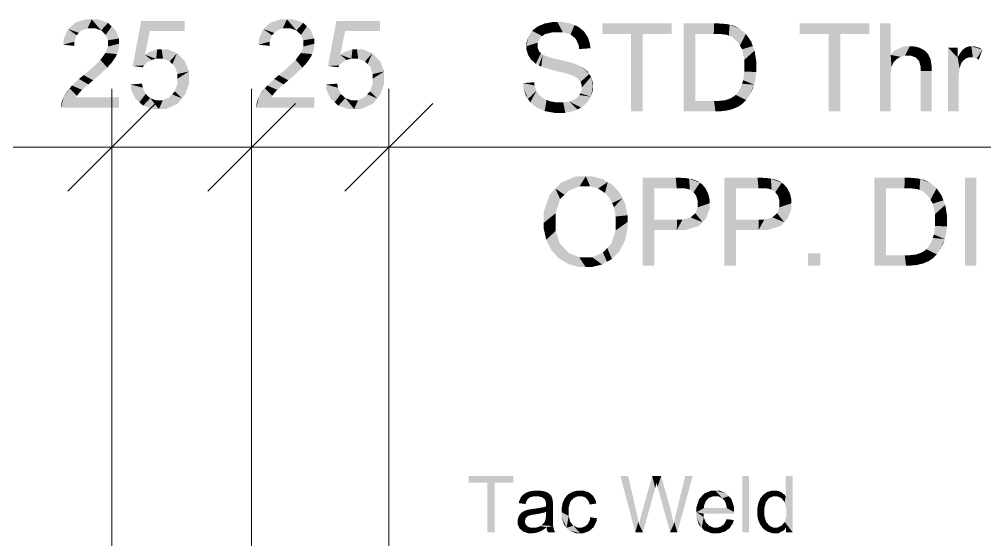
# Model space of a CAD drawing. Header units: millimetres. Extents: x 2 to 579, y 1 to 405.
# Drawn here: x 252.52 to 267.36, y 94.64 to 102.64 of the extents above; entities that cross this region are included whole.
import ezdxf

# ---------------------------------------------------------------- set-up
doc = ezdxf.new("R2010")
doc.units = ezdxf.units.MM
doc.linetypes.add('XKITLINE00', pattern=[0])
doc.layers.add('LinkedObject', color=7, linetype='Continuous', lineweight=0)

# ---------------------------------------------------------------- blocks, each defined once
blk = doc.blocks.new('*A4')
at = {"layer": 'LinkedObject'}
for points in [[(253.325, 102.537), (253.472, 102.463), (253.268, 102.487)], [(253.535, 102.637), (253.325, 102.537), (253.382, 102.587)], [(253.631, 102.637), (253.325, 102.537), (253.535, 102.637)], [(253.568, 102.499), (253.325, 102.537), (253.631, 102.637)], [(253.472, 102.463), (253.325, 102.537), (253.568, 102.499)], [(253.568, 102.499), (253.631, 102.637), (253.627, 102.499)], [(253.627, 102.499), (253.631, 102.637), (253.684, 102.499)], [(253.882, 102.583), (253.631, 102.637), (253.728, 102.637)], [(253.776, 102.466), (253.631, 102.637), (253.882, 102.583)], [(253.684, 102.499), (253.631, 102.637), (253.776, 102.466)], [(253.776, 102.466), (253.882, 102.583), (253.811, 102.432)], [(253.811, 102.432), (253.882, 102.583), (253.846, 102.398)], [(253.938, 102.529), (253.846, 102.398), (253.882, 102.583)], [(254.524, 102.455), (254.261, 101.92), (254.392, 102.613)], [(255.061, 102.455), (254.392, 102.613), (255.061, 102.613)], [(254.524, 102.455), (254.392, 102.613), (255.061, 102.455)], [(256.325, 102.537), (256.473, 102.463), (256.268, 102.487)], [(256.536, 102.637), (256.325, 102.537), (256.383, 102.587)], [(256.632, 102.637), (256.325, 102.537), (256.536, 102.637)], [(256.568, 102.499), (256.325, 102.537), (256.632, 102.637)], [(256.473, 102.463), (256.325, 102.537), (256.568, 102.499)], [(256.568, 102.499), (256.632, 102.637), (256.628, 102.499)], [(256.628, 102.499), (256.632, 102.637), (256.685, 102.499)], [(256.883, 102.583), (256.632, 102.637), (256.729, 102.637)], [(256.777, 102.466), (256.632, 102.637), (256.883, 102.583)], [(256.685, 102.499), (256.632, 102.637), (256.777, 102.466)], [(256.777, 102.466), (256.883, 102.583), (256.812, 102.432)], [(256.812, 102.432), (256.883, 102.583), (256.847, 102.398)], [(256.939, 102.529), (256.847, 102.398), (256.883, 102.583)], [(257.525, 102.455), (257.262, 101.92), (257.393, 102.613)], [(258.062, 102.455), (257.393, 102.613), (258.062, 102.613)], [(257.525, 102.455), (257.393, 102.613), (258.062, 102.455)], [(260.596, 102.409), (260.485, 102.527), (260.54, 102.55)], [(260.596, 102.573), (260.714, 102.438), (260.54, 102.55)], [(260.54, 102.55), (260.714, 102.438), (260.596, 102.409)], [(260.72, 102.596), (260.714, 102.438), (260.596, 102.573)], [(260.788, 102.596), (260.714, 102.438), (260.72, 102.596)], [(260.714, 102.438), (260.788, 102.596), (260.794, 102.438)], [(260.788, 102.596), (260.872, 102.438), (260.794, 102.438)], [(260.995, 102.572), (260.788, 102.596), (260.863, 102.596)], [(261.052, 102.548), (260.788, 102.596), (260.995, 102.572)], [(260.99, 102.405), (260.788, 102.596), (261.052, 102.548)], [(260.872, 102.438), (260.788, 102.596), (260.99, 102.405)], [(261.052, 102.548), (261.03, 102.373), (260.99, 102.405)], [(261.109, 102.524), (261.03, 102.373), (261.052, 102.548)], [(261.478, 102.573), (261.922, 102.414), (261.478, 102.414)], [(262.1, 102.414), (261.922, 102.414), (261.478, 102.573)], [(262.1, 102.414), (261.478, 102.573), (262.547, 102.573)], [(262.1, 102.414), (262.547, 102.573), (262.547, 102.414)], [(262.731, 102.573), (262.909, 102.414), (262.731, 101.223)], [(263.193, 102.414), (262.731, 102.573), (263.195, 102.573)], [(262.909, 102.414), (262.731, 102.573), (263.193, 102.414)], [(263.195, 102.573), (263.272, 102.414), (263.193, 102.414)], [(263.274, 102.573), (263.272, 102.414), (263.195, 102.573)], [(263.274, 102.573), (263.388, 102.4), (263.272, 102.414)], [(263.394, 102.564), (263.388, 102.4), (263.274, 102.573)], [(263.436, 102.554), (263.388, 102.4), (263.394, 102.564)], [(263.436, 102.554), (263.424, 102.386), (263.388, 102.4)], [(263.424, 102.386), (263.436, 102.554), (263.474, 102.367)], [(263.592, 102.492), (263.436, 102.554), (263.494, 102.541)], [(263.633, 102.457), (263.436, 102.554), (263.592, 102.492)], [(263.558, 102.291), (263.436, 102.554), (263.633, 102.457)], [(263.474, 102.367), (263.436, 102.554), (263.558, 102.291)], [(264.514, 102.573), (264.958, 102.414), (264.514, 102.414)], [(265.137, 102.414), (264.958, 102.414), (264.514, 102.573)], [(265.137, 102.414), (264.514, 102.573), (265.583, 102.573)], [(265.137, 102.414), (265.583, 102.573), (265.583, 102.414)], [(265.911, 102.573), (265.745, 101.223), (265.745, 102.573)], [(265.911, 102.089), (265.745, 101.223), (265.911, 102.573)], [(253.268, 102.487), (253.193, 102.247), (253.202, 102.342)], [(253.4, 102.392), (253.193, 102.247), (253.268, 102.487)], [(253.364, 102.293), (253.193, 102.247), (253.4, 102.392)], [(253.4, 102.392), (253.268, 102.487), (253.436, 102.428)], [(253.436, 102.428), (253.268, 102.487), (253.472, 102.463)], [(253.846, 102.398), (253.938, 102.529), (253.882, 102.315)], [(253.882, 102.315), (253.938, 102.529), (254.052, 102.342)], [(254.052, 102.342), (253.938, 102.529), (253.995, 102.475)], [(254.451, 102.092), (254.261, 101.92), (254.524, 102.455)], [(256.268, 102.487), (256.194, 102.247), (256.203, 102.342)], [(256.401, 102.392), (256.194, 102.247), (256.268, 102.487)], [(256.364, 102.293), (256.194, 102.247), (256.401, 102.392)], [(256.401, 102.392), (256.268, 102.487), (256.437, 102.428)], [(256.437, 102.428), (256.268, 102.487), (256.473, 102.463)], [(256.847, 102.398), (256.939, 102.529), (256.882, 102.315)], [(256.882, 102.315), (256.939, 102.529), (257.052, 102.342)], [(257.052, 102.342), (256.939, 102.529), (256.996, 102.475)], [(257.452, 102.092), (257.262, 101.92), (257.525, 102.455)], [(260.371, 102.415), (260.313, 102.224), (260.342, 102.371)], [(260.521, 102.349), (260.313, 102.224), (260.371, 102.415)], [(260.4, 102.46), (260.558, 102.379), (260.371, 102.415)], [(260.371, 102.415), (260.558, 102.379), (260.521, 102.349)], [(260.485, 102.527), (260.558, 102.379), (260.4, 102.46)], [(260.558, 102.379), (260.485, 102.527), (260.596, 102.409)], [(261.03, 102.373), (261.109, 102.524), (261.069, 102.34)], [(261.069, 102.34), (261.109, 102.524), (261.228, 102.405)], [(261.228, 102.405), (261.116, 102.243), (261.069, 102.34)], [(261.228, 102.405), (261.109, 102.524), (261.197, 102.452)], [(261.259, 102.358), (261.116, 102.243), (261.228, 102.405)], [(261.922, 101.223), (262.1, 102.414), (262.1, 101.223)], [(261.922, 102.414), (262.1, 102.414), (261.922, 101.223)], [(262.731, 101.223), (262.909, 102.414), (262.909, 101.383)], [(263.633, 102.457), (263.593, 102.234), (263.558, 102.291)], [(263.687, 102.412), (263.593, 102.234), (263.633, 102.457)], [(263.767, 102.297), (263.593, 102.234), (263.687, 102.412)], [(264.958, 101.223), (265.137, 102.414), (265.137, 101.223)], [(264.958, 102.414), (265.137, 102.414), (264.958, 101.223)], [(253.193, 102.247), (253.364, 102.293), (253.363, 102.229)], [(254.052, 102.262), (253.843, 102.119), (253.882, 102.219)], [(254.052, 102.222), (253.843, 102.119), (254.052, 102.262)], [(253.882, 102.315), (254.052, 102.342), (253.882, 102.266)], [(253.882, 102.266), (254.052, 102.342), (253.882, 102.219)], [(254.052, 102.262), (253.882, 102.219), (254.052, 102.342)], [(256.194, 102.247), (256.364, 102.293), (256.364, 102.229)], [(257.052, 102.262), (256.843, 102.119), (256.882, 102.219)], [(257.052, 102.222), (256.843, 102.119), (257.052, 102.262)], [(256.882, 102.315), (257.052, 102.342), (256.882, 102.266)], [(256.882, 102.266), (257.052, 102.342), (256.882, 102.219)], [(257.052, 102.262), (256.882, 102.219), (257.052, 102.342)], [(260.342, 102.371), (260.313, 102.224), (260.313, 102.275)], [(260.484, 102.278), (260.313, 102.224), (260.521, 102.349)], [(260.313, 102.224), (260.484, 102.278), (260.484, 102.236)], [(260.484, 102.199), (260.313, 102.224), (260.484, 102.236)], [(261.292, 102.252), (261.116, 102.243), (261.259, 102.358)], [(261.294, 102.193), (261.116, 102.243), (261.292, 102.252)], [(261.116, 102.243), (261.294, 102.193), (261.123, 102.179)], [(263.593, 102.234), (263.767, 102.297), (263.628, 102.177)], [(263.628, 102.177), (263.767, 102.297), (263.793, 102.227)], [(253.843, 102.119), (253.908, 101.938), (253.804, 102.067)], [(254.035, 102.142), (253.843, 102.119), (254.052, 102.222)], [(254.019, 102.103), (253.843, 102.119), (254.035, 102.142)], [(253.843, 102.119), (254.019, 102.103), (253.908, 101.938)], [(253.908, 101.938), (254.019, 102.103), (253.947, 101.981)], [(253.947, 101.981), (254.019, 102.103), (254.002, 102.064)], [(254.261, 101.92), (254.451, 102.092), (254.549, 102.013)], [(254.639, 102.177), (254.451, 102.092), (254.512, 102.134)], [(254.621, 102.031), (254.451, 102.092), (254.639, 102.177)], [(254.549, 102.013), (254.451, 102.092), (254.621, 102.031)], [(254.621, 102.031), (254.639, 102.177), (254.662, 102.031)], [(254.662, 102.031), (254.639, 102.177), (254.727, 102.031)], [(254.706, 102.177), (254.727, 102.031), (254.639, 102.177)], [(254.943, 102.115), (254.706, 102.177), (254.794, 102.177)], [(254.831, 101.99), (254.706, 102.177), (254.943, 102.115)], [(254.727, 102.031), (254.706, 102.177), (254.831, 101.99)], [(254.831, 101.99), (254.943, 102.115), (254.87, 101.949)], [(254.87, 101.949), (254.943, 102.115), (254.91, 101.908)], [(255.004, 102.054), (254.91, 101.908), (254.943, 102.115)], [(256.843, 102.119), (256.909, 101.938), (256.805, 102.067)], [(257.036, 102.142), (256.843, 102.119), (257.052, 102.222)], [(257.019, 102.103), (256.843, 102.119), (257.036, 102.142)], [(256.843, 102.119), (257.019, 102.103), (256.909, 101.938)], [(256.909, 101.938), (257.019, 102.103), (256.948, 101.981)], [(256.948, 101.981), (257.019, 102.103), (257.003, 102.064)], [(257.262, 101.92), (257.452, 102.092), (257.55, 102.013)], [(257.64, 102.177), (257.452, 102.092), (257.513, 102.134)], [(257.622, 102.031), (257.452, 102.092), (257.64, 102.177)], [(257.55, 102.013), (257.452, 102.092), (257.622, 102.031)], [(257.622, 102.031), (257.64, 102.177), (257.662, 102.031)], [(257.662, 102.031), (257.64, 102.177), (257.727, 102.031)], [(257.707, 102.177), (257.727, 102.031), (257.64, 102.177)], [(257.944, 102.115), (257.707, 102.177), (257.795, 102.177)], [(257.832, 101.99), (257.707, 102.177), (257.944, 102.115)], [(257.727, 102.031), (257.707, 102.177), (257.832, 101.99)], [(257.832, 101.99), (257.944, 102.115), (257.871, 101.949)], [(257.871, 101.949), (257.944, 102.115), (257.911, 101.908)], [(258.004, 102.054), (257.911, 101.908), (257.944, 102.115)], [(260.313, 102.224), (260.484, 102.199), (260.313, 102.177)], [(260.313, 102.177), (260.484, 102.199), (260.337, 102.093)], [(260.337, 102.093), (260.484, 102.199), (260.36, 102.056)], [(260.36, 102.056), (260.484, 102.199), (260.511, 102.139)], [(260.511, 102.139), (260.456, 101.955), (260.36, 102.056)], [(260.537, 102.116), (260.456, 101.955), (260.511, 102.139)], [(260.456, 101.955), (260.537, 102.116), (260.504, 101.93)], [(260.504, 101.93), (260.537, 102.116), (260.563, 102.092)], [(260.504, 101.93), (260.563, 102.092), (260.541, 101.91)], [(260.541, 101.91), (260.563, 102.092), (260.671, 101.868)], [(260.671, 101.868), (260.563, 102.092), (260.697, 102.044)], [(263.793, 102.227), (263.662, 102.014), (263.628, 102.177)], [(263.819, 102.156), (263.662, 102.014), (263.793, 102.227)], [(263.846, 101.996), (263.662, 102.014), (263.819, 102.156)], [(265.911, 101.816), (265.745, 101.223), (265.911, 102.089)], [(266.115, 102.224), (265.911, 102.089), (265.969, 102.156)], [(266.203, 102.224), (265.911, 102.089), (266.115, 102.224)], [(266.132, 102.08), (265.911, 102.089), (266.203, 102.224)], [(265.911, 101.816), (265.911, 102.089), (265.925, 101.906)], [(265.925, 101.906), (265.911, 102.089), (265.939, 101.939)], [(265.939, 101.939), (265.911, 102.089), (265.953, 101.971)], [(265.953, 101.971), (265.911, 102.089), (265.999, 102.023)], [(265.999, 102.023), (265.911, 102.089), (266.031, 102.042)], [(266.031, 102.042), (265.911, 102.089), (266.063, 102.061)], [(266.063, 102.061), (265.911, 102.089), (266.132, 102.08)], [(266.132, 102.08), (266.203, 102.224), (266.169, 102.08)], [(266.169, 102.08), (266.203, 102.224), (266.218, 102.08)], [(266.203, 102.224), (266.294, 102.052), (266.218, 102.08)], [(266.258, 102.224), (266.294, 102.052), (266.203, 102.224)], [(266.352, 102.202), (266.294, 102.052), (266.258, 102.224)], [(266.392, 102.181), (266.294, 102.052), (266.352, 102.202)], [(266.392, 102.181), (266.321, 102.024), (266.294, 102.052)], [(266.432, 102.159), (266.321, 102.024), (266.392, 102.181)], [(266.321, 102.024), (266.432, 102.159), (266.348, 101.996)], [(266.348, 101.996), (266.432, 102.159), (266.506, 102.062)], [(266.506, 102.062), (266.432, 102.159), (266.489, 102.1)], [(266.792, 102.202), (266.941, 102.053), (266.792, 101.223)], [(266.941, 102.053), (266.792, 102.202), (266.941, 102.202)], [(267.047, 102.19), (266.941, 102.053), (267.022, 102.174)], [(267.117, 102.052), (266.941, 102.053), (267.047, 102.19)], [(267.022, 102.174), (266.941, 102.053), (266.97, 102.105)], [(267.071, 102.207), (267.144, 102.052), (267.047, 102.19)], [(267.047, 102.19), (267.144, 102.052), (267.117, 102.052)], [(267.124, 102.224), (267.144, 102.052), (267.071, 102.207)], [(267.152, 102.224), (267.144, 102.052), (267.124, 102.224)], [(267.152, 102.224), (267.174, 102.052), (267.144, 102.052)], [(267.279, 102.197), (267.152, 102.224), (267.194, 102.224)], [(267.322, 102.171), (267.152, 102.224), (267.279, 102.197)], [(267.234, 102.035), (267.152, 102.224), (267.322, 102.171)], [(267.174, 102.052), (267.152, 102.224), (267.234, 102.035)], [(267.234, 102.035), (267.322, 102.171), (267.265, 102.017)], [(253.765, 102.014), (253.87, 101.895), (253.616, 101.871)], [(253.804, 102.067), (253.908, 101.938), (253.765, 102.014)], [(253.765, 102.014), (253.908, 101.938), (253.87, 101.895)], [(254.517, 101.994), (254.261, 101.92), (254.549, 102.013)], [(254.485, 101.976), (254.261, 101.92), (254.517, 101.994)], [(254.435, 101.929), (254.261, 101.92), (254.485, 101.976)], [(254.91, 101.908), (255.004, 102.054), (254.949, 101.796)], [(254.949, 101.796), (255.004, 102.054), (255.125, 101.836)], [(255.125, 101.836), (255.004, 102.054), (255.064, 101.993)], [(256.766, 102.014), (256.871, 101.895), (256.617, 101.871)], [(256.805, 102.067), (256.909, 101.938), (256.766, 102.014)], [(256.766, 102.014), (256.909, 101.938), (256.871, 101.895)], [(257.518, 101.994), (257.262, 101.92), (257.55, 102.013)], [(257.486, 101.976), (257.262, 101.92), (257.518, 101.994)], [(257.435, 101.929), (257.262, 101.92), (257.486, 101.976)], [(257.911, 101.908), (258.004, 102.054), (257.95, 101.796)], [(257.95, 101.796), (258.004, 102.054), (258.126, 101.836)], [(258.126, 101.836), (258.004, 102.054), (258.065, 101.993)], [(260.36, 102.056), (260.456, 101.955), (260.384, 102.018)], [(260.671, 101.868), (260.697, 102.044), (260.764, 101.845)], [(260.764, 101.845), (260.697, 102.044), (260.806, 102.02)], [(260.764, 101.845), (260.806, 102.02), (260.857, 101.823)], [(260.857, 101.823), (260.806, 102.02), (260.915, 101.995)], [(260.857, 101.823), (260.915, 101.995), (260.977, 101.79)], [(260.977, 101.79), (260.915, 101.995), (261.004, 101.78)], [(261.004, 101.78), (260.915, 101.995), (261.047, 101.764)], [(261.064, 101.952), (261.047, 101.764), (260.915, 101.995)], [(261.105, 101.933), (261.047, 101.764), (261.064, 101.952)], [(263.846, 101.906), (263.662, 102.014), (263.846, 101.996)], [(263.662, 102.014), (263.846, 101.906), (263.662, 101.908)], [(266.506, 102.062), (266.374, 101.905), (266.348, 101.996)], [(266.523, 102.025), (266.374, 101.905), (266.506, 102.062)], [(266.541, 101.915), (266.374, 101.905), (266.523, 102.025)], [(266.792, 101.223), (266.941, 102.053), (266.958, 101.223)], [(266.941, 102.053), (266.958, 101.735), (266.958, 101.223)], [(266.958, 101.735), (266.941, 102.053), (266.958, 101.788)], [(266.958, 101.788), (266.941, 102.053), (266.971, 101.885)], [(266.971, 101.885), (266.941, 102.053), (266.985, 101.929)], [(266.985, 101.929), (266.941, 102.053), (266.994, 101.958)], [(266.994, 101.958), (266.941, 102.053), (267.025, 102.003)], [(267.025, 102.003), (266.941, 102.053), (267.047, 102.019)], [(267.047, 102.019), (266.941, 102.053), (267.068, 102.036)], [(267.068, 102.036), (266.941, 102.053), (267.117, 102.052)], [(253.742, 101.776), (253.507, 101.78), (253.616, 101.871)], [(253.616, 101.871), (253.87, 101.895), (253.742, 101.776)], [(254.261, 101.92), (254.435, 101.929), (254.416, 101.9)], [(254.949, 101.796), (255.125, 101.836), (254.949, 101.725)], [(254.949, 101.725), (255.125, 101.836), (254.949, 101.65)], [(255.125, 101.739), (254.949, 101.65), (255.125, 101.836)], [(256.743, 101.776), (256.507, 101.78), (256.617, 101.871)], [(256.617, 101.871), (256.871, 101.895), (256.743, 101.776)], [(257.262, 101.92), (257.435, 101.929), (257.417, 101.9)], [(257.95, 101.796), (258.126, 101.836), (257.95, 101.725)], [(257.95, 101.725), (258.126, 101.836), (257.95, 101.65)], [(258.126, 101.739), (257.95, 101.65), (258.126, 101.836)], [(261.047, 101.764), (261.105, 101.933), (261.108, 101.724)], [(261.108, 101.724), (261.105, 101.933), (261.164, 101.906)], [(261.108, 101.724), (261.164, 101.906), (261.126, 101.7)], [(261.126, 101.7), (261.164, 101.906), (261.145, 101.676)], [(261.164, 101.906), (261.279, 101.796), (261.145, 101.676)], [(261.145, 101.676), (261.279, 101.796), (261.163, 101.621)], [(261.163, 101.621), (261.279, 101.796), (261.307, 101.754)], [(261.279, 101.796), (261.164, 101.906), (261.251, 101.838)], [(263.662, 101.832), (263.846, 101.829), (263.645, 101.702)], [(263.645, 101.702), (263.846, 101.829), (263.81, 101.633)], [(263.846, 101.906), (263.662, 101.832), (263.662, 101.908)], [(263.846, 101.829), (263.662, 101.832), (263.846, 101.906)], [(263.81, 101.633), (263.846, 101.829), (263.828, 101.692)], [(265.911, 101.758), (265.745, 101.223), (265.911, 101.816)], [(266.541, 101.843), (266.374, 101.905), (266.541, 101.915)], [(266.374, 101.905), (266.541, 101.843), (266.374, 101.843)], [(266.374, 101.223), (266.541, 101.843), (266.541, 101.223)], [(266.374, 101.843), (266.541, 101.843), (266.374, 101.223)], [(253.579, 101.638), (253.328, 101.62), (253.436, 101.722)], [(253.507, 101.78), (253.579, 101.638), (253.436, 101.722)], [(253.507, 101.78), (253.653, 101.7), (253.579, 101.638)], [(253.653, 101.7), (253.507, 101.78), (253.742, 101.776)], [(254.415, 101.587), (254.231, 101.635), (254.405, 101.65)], [(254.908, 101.53), (255.125, 101.739), (255.018, 101.423)], [(254.949, 101.65), (255.125, 101.739), (254.908, 101.53)], [(255.018, 101.423), (255.125, 101.739), (255.072, 101.489)], [(255.072, 101.489), (255.125, 101.739), (255.125, 101.648)], [(256.58, 101.638), (256.329, 101.62), (256.437, 101.722)], [(256.507, 101.78), (256.58, 101.638), (256.437, 101.722)], [(256.507, 101.78), (256.654, 101.7), (256.58, 101.638)], [(256.654, 101.7), (256.507, 101.78), (256.743, 101.776)], [(257.416, 101.587), (257.232, 101.635), (257.406, 101.65)], [(257.909, 101.53), (258.126, 101.739), (258.019, 101.423)], [(257.95, 101.65), (258.126, 101.739), (257.909, 101.53)], [(258.019, 101.423), (258.126, 101.739), (258.072, 101.489)], [(258.072, 101.489), (258.126, 101.739), (258.126, 101.648)], [(260.438, 101.621), (260.263, 101.657), (260.432, 101.671)], [(260.263, 101.657), (260.337, 101.414), (260.265, 101.589)], [(260.438, 101.621), (260.337, 101.414), (260.263, 101.657)], [(261.163, 101.621), (261.307, 101.754), (261.163, 101.589)], [(261.163, 101.589), (261.307, 101.754), (261.163, 101.558)], [(261.307, 101.754), (261.335, 101.604), (261.163, 101.558)], [(261.335, 101.604), (261.307, 101.754), (261.335, 101.658)], [(263.627, 101.648), (263.81, 101.633), (263.609, 101.595)], [(263.81, 101.633), (263.627, 101.648), (263.645, 101.702)], [(265.745, 101.223), (265.911, 101.758), (265.911, 101.223)], [(253.29, 101.576), (253.198, 101.442), (253.253, 101.532)], [(253.406, 101.463), (253.198, 101.442), (253.29, 101.576)], [(253.328, 101.62), (253.441, 101.508), (253.29, 101.576)], [(253.29, 101.576), (253.441, 101.508), (253.406, 101.463)], [(253.483, 101.553), (253.328, 101.62), (253.579, 101.638)], [(253.441, 101.508), (253.328, 101.62), (253.462, 101.531)], [(253.462, 101.531), (253.328, 101.62), (253.483, 101.553)], [(254.231, 101.635), (254.364, 101.362), (254.24, 101.55)], [(254.415, 101.587), (254.364, 101.362), (254.231, 101.635)], [(254.24, 101.55), (254.364, 101.362), (254.306, 101.413)], [(254.46, 101.491), (254.364, 101.362), (254.415, 101.587)], [(254.364, 101.362), (254.46, 101.491), (254.422, 101.31)], [(254.495, 101.459), (254.422, 101.31), (254.46, 101.491)], [(254.908, 101.53), (255.018, 101.423), (254.867, 101.485)], [(256.291, 101.576), (256.199, 101.442), (256.254, 101.532)], [(256.407, 101.463), (256.199, 101.442), (256.291, 101.576)], [(256.329, 101.62), (256.442, 101.508), (256.291, 101.576)], [(256.291, 101.576), (256.442, 101.508), (256.407, 101.463)], [(256.484, 101.553), (256.329, 101.62), (256.58, 101.638)], [(256.442, 101.508), (256.329, 101.62), (256.463, 101.531)], [(256.463, 101.531), (256.329, 101.62), (256.484, 101.553)], [(257.232, 101.635), (257.365, 101.362), (257.24, 101.55)], [(257.416, 101.587), (257.365, 101.362), (257.232, 101.635)], [(257.24, 101.55), (257.365, 101.362), (257.307, 101.413)], [(257.46, 101.491), (257.365, 101.362), (257.416, 101.587)], [(257.365, 101.362), (257.46, 101.491), (257.423, 101.31)], [(257.495, 101.459), (257.423, 101.31), (257.46, 101.491)], [(257.909, 101.53), (258.019, 101.423), (257.868, 101.485)], [(260.265, 101.589), (260.337, 101.414), (260.302, 101.468)], [(260.466, 101.537), (260.337, 101.414), (260.438, 101.621)], [(260.337, 101.414), (260.466, 101.537), (260.372, 101.361)], [(260.372, 101.361), (260.466, 101.537), (260.469, 101.28)], [(260.487, 101.505), (260.469, 101.28), (260.466, 101.537)], [(260.509, 101.472), (260.469, 101.28), (260.487, 101.505)], [(261.144, 101.5), (261.304, 101.449), (261.125, 101.474)], [(261.144, 101.5), (261.335, 101.604), (261.304, 101.449)], [(261.163, 101.558), (261.335, 101.604), (261.144, 101.5)], [(261.304, 101.449), (261.335, 101.604), (261.335, 101.55)], [(263.718, 101.436), (263.528, 101.477), (263.56, 101.509)], [(263.56, 101.509), (263.81, 101.633), (263.718, 101.436)], [(263.609, 101.595), (263.81, 101.633), (263.56, 101.509)], [(263.718, 101.436), (263.81, 101.633), (263.746, 101.475)], [(263.746, 101.475), (263.81, 101.633), (263.792, 101.574)], [(253.171, 101.369), (253.162, 101.282), (253.161, 101.312)], [(253.198, 101.442), (253.162, 101.282), (253.181, 101.397)], [(253.392, 101.441), (253.162, 101.282), (253.198, 101.442)], [(253.162, 101.282), (253.392, 101.441), (254.053, 101.282)], [(253.181, 101.397), (253.162, 101.282), (253.171, 101.369)], [(253.392, 101.441), (253.198, 101.442), (253.406, 101.463)], [(254.053, 101.282), (253.392, 101.441), (254.053, 101.441)], [(254.53, 101.427), (254.422, 101.31), (254.495, 101.459)], [(254.53, 101.427), (254.664, 101.259), (254.422, 101.31)], [(254.615, 101.395), (254.664, 101.259), (254.53, 101.427)], [(254.665, 101.395), (254.664, 101.259), (254.615, 101.395)], [(254.664, 101.259), (255.018, 101.423), (254.776, 101.259)], [(254.725, 101.395), (255.018, 101.423), (254.664, 101.259)], [(254.725, 101.395), (254.664, 101.259), (254.665, 101.395)], [(254.826, 101.44), (255.018, 101.423), (254.725, 101.395)], [(254.776, 101.259), (255.018, 101.423), (254.953, 101.341)], [(254.867, 101.485), (255.018, 101.423), (254.826, 101.44)], [(256.172, 101.369), (256.163, 101.282), (256.162, 101.312)], [(256.199, 101.442), (256.163, 101.282), (256.182, 101.397)], [(256.393, 101.441), (256.163, 101.282), (256.199, 101.442)], [(256.163, 101.282), (256.393, 101.441), (257.054, 101.282)], [(256.182, 101.397), (256.163, 101.282), (256.172, 101.369)], [(256.393, 101.441), (256.199, 101.442), (256.407, 101.463)], [(257.054, 101.282), (256.393, 101.441), (257.054, 101.441)], [(257.53, 101.427), (257.423, 101.31), (257.495, 101.459)], [(257.53, 101.427), (257.665, 101.259), (257.423, 101.31)], [(257.615, 101.395), (257.665, 101.259), (257.53, 101.427)], [(257.665, 101.395), (257.665, 101.259), (257.615, 101.395)], [(257.665, 101.259), (258.019, 101.423), (257.777, 101.259)], [(257.726, 101.395), (258.019, 101.423), (257.665, 101.259)], [(257.726, 101.395), (257.665, 101.259), (257.665, 101.395)], [(257.827, 101.44), (258.019, 101.423), (257.726, 101.395)], [(257.777, 101.259), (258.019, 101.423), (257.954, 101.341)], [(257.868, 101.485), (258.019, 101.423), (257.827, 101.44)], [(260.509, 101.472), (260.531, 101.254), (260.469, 101.28)], [(260.577, 101.42), (260.531, 101.254), (260.509, 101.472)], [(260.531, 101.254), (260.577, 101.42), (260.593, 101.227)], [(260.623, 101.4), (260.593, 101.227), (260.577, 101.42)], [(260.669, 101.38), (260.593, 101.227), (260.623, 101.4)], [(260.669, 101.38), (260.746, 101.2), (260.593, 101.227)], [(260.772, 101.36), (260.746, 101.2), (260.669, 101.38)], [(260.772, 101.36), (260.837, 101.2), (260.746, 101.2)], [(260.829, 101.36), (260.837, 101.2), (260.772, 101.36)], [(260.829, 101.36), (260.909, 101.2), (260.837, 101.2)], [(260.88, 101.36), (260.909, 101.2), (260.829, 101.36)], [(260.97, 101.375), (261.097, 101.253), (260.88, 101.36)], [(260.88, 101.36), (261.097, 101.253), (260.909, 101.2)], [(261.009, 101.39), (261.243, 101.354), (260.97, 101.375)], [(261.154, 101.28), (260.97, 101.375), (261.243, 101.354)], [(261.097, 101.253), (260.97, 101.375), (261.154, 101.28)], [(261.048, 101.405), (261.243, 101.354), (261.009, 101.39)], [(261.106, 101.447), (261.273, 101.401), (261.048, 101.405)], [(261.048, 101.405), (261.273, 101.401), (261.243, 101.354)], [(261.125, 101.474), (261.304, 101.449), (261.106, 101.447)], [(261.273, 101.401), (261.106, 101.447), (261.304, 101.449)], [(262.909, 101.383), (263.218, 101.223), (262.731, 101.223)], [(263.197, 101.383), (263.218, 101.223), (262.909, 101.383)], [(263.197, 101.383), (263.279, 101.223), (263.218, 101.223)], [(263.264, 101.383), (263.279, 101.223), (263.197, 101.383)], [(263.434, 101.246), (263.264, 101.383), (263.369, 101.395)], [(263.387, 101.235), (263.264, 101.383), (263.434, 101.246)], [(263.279, 101.223), (263.264, 101.383), (263.387, 101.235)], [(263.407, 101.407), (263.434, 101.246), (263.369, 101.395)], [(263.445, 101.42), (263.434, 101.246), (263.407, 101.407)], [(263.434, 101.246), (263.445, 101.42), (263.481, 101.258)], [(263.595, 101.314), (263.445, 101.42), (263.505, 101.455)], [(263.562, 101.292), (263.445, 101.42), (263.595, 101.314)], [(263.481, 101.258), (263.445, 101.42), (263.562, 101.292)], [(263.528, 101.477), (263.629, 101.336), (263.505, 101.455)], [(263.505, 101.455), (263.629, 101.336), (263.595, 101.314)], [(263.69, 101.398), (263.528, 101.477), (263.718, 101.436)], [(263.629, 101.336), (263.528, 101.477), (263.69, 101.398)], [(254.422, 101.31), (254.664, 101.259), (254.572, 101.259)], [(257.423, 101.31), (257.665, 101.259), (257.573, 101.259)], [(260.909, 101.2), (261.097, 101.253), (261.039, 101.227)], [(261.082, 100.226), (260.759, 100.036), (260.849, 100.131)], [(261.225, 100.226), (260.759, 100.036), (261.082, 100.226)], [(261.131, 100.072), (260.759, 100.036), (261.225, 100.226)], [(261.131, 100.072), (261.225, 100.226), (261.226, 100.072)], [(261.225, 100.226), (261.292, 100.072), (261.226, 100.072)], [(261.487, 100.181), (261.225, 100.226), (261.318, 100.226)], [(261.562, 100.136), (261.225, 100.226), (261.487, 100.181)], [(261.413, 100.038), (261.225, 100.226), (261.562, 100.136)], [(261.292, 100.072), (261.225, 100.226), (261.413, 100.038)], [(262.278, 99.561), (262.1, 98.853), (262.1, 100.203)], [(262.1, 100.203), (262.278, 100.043), (262.278, 99.561)], [(262.623, 100.043), (262.1, 100.203), (262.608, 100.203)], [(262.278, 100.043), (262.1, 100.203), (262.623, 100.043)], [(262.608, 100.203), (262.684, 100.043), (262.623, 100.043)], [(262.675, 100.203), (262.684, 100.043), (262.608, 100.203)], [(262.675, 100.203), (262.767, 100.037), (262.684, 100.043)], [(262.778, 100.196), (262.767, 100.037), (262.675, 100.203)], [(262.813, 100.19), (262.767, 100.037), (262.778, 100.196)], [(262.813, 100.19), (262.79, 100.031), (262.767, 100.037)], [(262.79, 100.031), (262.813, 100.19), (262.825, 100.022)], [(262.946, 100.15), (262.813, 100.19), (262.863, 100.181)], [(262.98, 100.127), (262.813, 100.19), (262.946, 100.15)], [(262.881, 99.982), (262.813, 100.19), (262.98, 100.127)], [(262.825, 100.022), (262.813, 100.19), (262.881, 99.982)], [(263.535, 99.561), (263.357, 98.853), (263.357, 100.203)], [(263.357, 100.203), (263.535, 100.043), (263.535, 99.561)], [(263.88, 100.043), (263.357, 100.203), (263.865, 100.203)], [(263.535, 100.043), (263.357, 100.203), (263.88, 100.043)], [(263.865, 100.203), (263.941, 100.043), (263.88, 100.043)], [(263.932, 100.203), (263.941, 100.043), (263.865, 100.203)], [(263.932, 100.203), (264.024, 100.037), (263.941, 100.043)], [(264.035, 100.196), (264.024, 100.037), (263.932, 100.203)], [(264.07, 100.19), (264.024, 100.037), (264.035, 100.196)], [(264.07, 100.19), (264.046, 100.031), (264.024, 100.037)], [(264.046, 100.031), (264.07, 100.19), (264.081, 100.022)], [(264.203, 100.15), (264.07, 100.19), (264.12, 100.181)], [(264.237, 100.127), (264.07, 100.19), (264.203, 100.15)], [(264.138, 99.982), (264.07, 100.19), (264.237, 100.127)], [(264.081, 100.022), (264.07, 100.19), (264.138, 99.982)], [(265.661, 100.203), (265.839, 100.043), (265.661, 98.853)], [(266.123, 100.043), (265.661, 100.203), (266.126, 100.203)], [(265.839, 100.043), (265.661, 100.203), (266.123, 100.043)], [(266.126, 100.203), (266.203, 100.043), (266.123, 100.043)], [(266.205, 100.203), (266.203, 100.043), (266.126, 100.203)], [(266.205, 100.203), (266.318, 100.029), (266.203, 100.043)], [(266.325, 100.193), (266.318, 100.029), (266.205, 100.203)], [(266.366, 100.183), (266.318, 100.029), (266.325, 100.193)], [(266.366, 100.183), (266.354, 100.016), (266.318, 100.029)], [(266.354, 100.016), (266.366, 100.183), (266.404, 99.996)], [(266.523, 100.122), (266.366, 100.183), (266.424, 100.17)], [(266.564, 100.087), (266.366, 100.183), (266.523, 100.122)], [(266.489, 99.92), (266.366, 100.183), (266.564, 100.087)], [(266.404, 99.996), (266.366, 100.183), (266.489, 99.92)], [(267.23, 100.203), (267.052, 98.853), (267.052, 100.203)], [(267.23, 98.853), (267.052, 98.853), (267.23, 100.203)], [(260.759, 100.036), (260.579, 99.51), (260.669, 99.941)], [(260.831, 99.876), (260.579, 99.51), (260.759, 100.036)], [(260.967, 100.007), (260.759, 100.036), (261.131, 100.072)], [(260.759, 100.036), (260.967, 100.007), (260.899, 99.941)], [(260.831, 99.876), (260.759, 100.036), (260.899, 99.941)], [(261.413, 100.038), (261.562, 100.136), (261.467, 100.004)], [(261.562, 100.136), (261.52, 99.97), (261.467, 100.004)], [(261.52, 99.97), (261.562, 100.136), (261.602, 99.875)], [(261.751, 99.967), (261.562, 100.136), (261.637, 100.092)], [(261.79, 99.887), (261.562, 100.136), (261.751, 99.967)], [(261.602, 99.875), (261.562, 100.136), (261.79, 99.887)], [(262.98, 100.127), (262.902, 99.952), (262.881, 99.982)], [(263.013, 100.103), (262.902, 99.952), (262.98, 100.127)], [(263.067, 100.038), (262.902, 99.952), (263.013, 100.103)], [(262.902, 99.952), (263.067, 100.038), (262.924, 99.922)], [(262.924, 99.922), (263.067, 100.038), (263.088, 99.996)], [(264.237, 100.127), (264.159, 99.952), (264.138, 99.982)], [(264.27, 100.103), (264.159, 99.952), (264.237, 100.127)], [(264.324, 100.038), (264.159, 99.952), (264.27, 100.103)], [(264.159, 99.952), (264.324, 100.038), (264.181, 99.922)], [(264.181, 99.922), (264.324, 100.038), (264.345, 99.996)], [(265.661, 98.853), (265.839, 100.043), (265.839, 99.012)], [(266.564, 100.087), (266.523, 99.863), (266.489, 99.92)], [(266.617, 100.041), (266.523, 99.863), (266.564, 100.087)], [(266.697, 99.926), (266.523, 99.863), (266.617, 100.041)], [(260.669, 99.941), (260.579, 99.51), (260.579, 99.678)], [(260.762, 99.659), (260.579, 99.51), (260.831, 99.876)], [(261.602, 99.875), (261.79, 99.887), (261.63, 99.814)], [(261.79, 99.887), (261.658, 99.752), (261.63, 99.814)], [(261.658, 99.752), (261.79, 99.887), (261.686, 99.608)], [(261.686, 99.608), (261.79, 99.887), (261.869, 99.627)], [(261.869, 99.627), (261.79, 99.887), (261.83, 99.808)], [(263.088, 99.996), (262.945, 99.849), (262.924, 99.922)], [(263.108, 99.955), (262.945, 99.849), (263.088, 99.996)], [(263.129, 99.863), (262.945, 99.849), (263.108, 99.955)], [(263.129, 99.812), (262.945, 99.849), (263.129, 99.863)], [(264.345, 99.996), (264.202, 99.849), (264.181, 99.922)], [(264.365, 99.955), (264.202, 99.849), (264.345, 99.996)], [(264.386, 99.863), (264.202, 99.849), (264.365, 99.955)], [(264.386, 99.812), (264.202, 99.849), (264.386, 99.863)], [(266.523, 99.863), (266.697, 99.926), (266.558, 99.806)], [(266.558, 99.806), (266.697, 99.926), (266.723, 99.856)], [(262.909, 99.658), (263.129, 99.812), (263.019, 99.521)], [(262.945, 99.749), (263.129, 99.812), (262.909, 99.658)], [(262.945, 99.849), (263.129, 99.812), (262.945, 99.807)], [(263.129, 99.812), (262.945, 99.749), (262.945, 99.807)], [(263.019, 99.521), (263.129, 99.812), (263.074, 99.581)], [(263.074, 99.581), (263.129, 99.812), (263.129, 99.726)], [(264.166, 99.658), (264.386, 99.812), (264.276, 99.521)], [(264.202, 99.749), (264.386, 99.812), (264.166, 99.658)], [(264.202, 99.849), (264.386, 99.812), (264.202, 99.807)], [(264.386, 99.812), (264.202, 99.749), (264.202, 99.807)], [(264.276, 99.521), (264.386, 99.812), (264.331, 99.581)], [(264.331, 99.581), (264.386, 99.812), (264.386, 99.726)], [(266.723, 99.856), (266.593, 99.644), (266.558, 99.806)], [(266.75, 99.786), (266.593, 99.644), (266.723, 99.856)], [(266.776, 99.625), (266.593, 99.644), (266.75, 99.786)], [(260.579, 99.51), (260.762, 99.659), (260.762, 99.507)], [(261.686, 99.526), (261.869, 99.627), (261.869, 99.525)], [(261.686, 99.608), (261.869, 99.627), (261.686, 99.526)], [(262.836, 99.594), (263.019, 99.521), (262.713, 99.561)], [(262.872, 99.626), (263.019, 99.521), (262.836, 99.594)], [(263.019, 99.521), (262.872, 99.626), (262.909, 99.658)], [(264.093, 99.594), (264.276, 99.521), (263.97, 99.561)], [(264.129, 99.626), (264.276, 99.521), (264.093, 99.594)], [(264.276, 99.521), (264.129, 99.626), (264.166, 99.658)], [(266.776, 99.535), (266.593, 99.644), (266.776, 99.625)], [(266.593, 99.644), (266.776, 99.535), (266.593, 99.538)], [(260.579, 99.51), (260.762, 99.385), (260.579, 99.421)], [(260.762, 99.385), (260.579, 99.51), (260.762, 99.507)], [(260.579, 99.421), (260.762, 99.385), (260.617, 99.252)], [(261.62, 99.195), (261.869, 99.525), (261.786, 99.158)], [(261.686, 99.396), (261.869, 99.525), (261.62, 99.195)], [(261.869, 99.525), (261.686, 99.396), (261.686, 99.526)], [(261.786, 99.158), (261.869, 99.525), (261.828, 99.239)], [(261.828, 99.239), (261.869, 99.525), (261.869, 99.423)], [(262.278, 99.561), (262.278, 99.402), (262.1, 98.853)], [(262.624, 99.402), (262.278, 99.561), (262.627, 99.561)], [(262.278, 99.402), (262.278, 99.561), (262.624, 99.402)], [(262.713, 99.561), (263.019, 99.521), (262.624, 99.402)], [(262.713, 99.561), (262.624, 99.402), (262.627, 99.561)], [(262.624, 99.402), (263.019, 99.521), (262.767, 99.402)], [(262.767, 99.402), (263.019, 99.521), (262.965, 99.462)], [(263.535, 99.561), (263.535, 99.402), (263.357, 98.853)], [(263.881, 99.402), (263.535, 99.561), (263.884, 99.561)], [(263.535, 99.402), (263.535, 99.561), (263.881, 99.402)], [(263.97, 99.561), (264.276, 99.521), (263.881, 99.402)], [(263.97, 99.561), (263.881, 99.402), (263.884, 99.561)], [(263.881, 99.402), (264.276, 99.521), (264.024, 99.402)], [(264.024, 99.402), (264.276, 99.521), (264.221, 99.462)], [(266.593, 99.461), (266.776, 99.458), (266.575, 99.331)], [(266.575, 99.331), (266.776, 99.458), (266.741, 99.262)], [(266.776, 99.535), (266.593, 99.461), (266.593, 99.538)], [(266.776, 99.458), (266.593, 99.461), (266.776, 99.535)], [(266.741, 99.262), (266.776, 99.458), (266.758, 99.322)], [(260.617, 99.252), (260.762, 99.385), (260.656, 99.173)], [(260.656, 99.173), (260.762, 99.385), (260.828, 99.193)], [(262.1, 98.853), (262.278, 99.402), (262.278, 98.853)], [(263.357, 98.853), (263.535, 99.402), (263.535, 98.853)], [(266.557, 99.278), (266.741, 99.262), (266.54, 99.224)], [(266.741, 99.262), (266.557, 99.278), (266.575, 99.331)], [(260.828, 99.193), (260.808, 98.968), (260.656, 99.173)], [(260.656, 99.173), (260.808, 98.968), (260.695, 99.093)], [(260.893, 99.123), (260.808, 98.968), (260.828, 99.193)], [(260.808, 98.968), (260.893, 99.123), (260.883, 98.922)], [(260.883, 98.922), (260.893, 99.123), (260.959, 99.052)], [(261.555, 99.124), (261.627, 98.955), (261.49, 99.053)], [(261.786, 99.158), (261.555, 99.124), (261.62, 99.195)], [(261.745, 99.077), (261.555, 99.124), (261.786, 99.158)], [(261.627, 98.955), (261.555, 99.124), (261.745, 99.077)], [(266.649, 99.066), (266.458, 99.107), (266.49, 99.139)], [(266.49, 99.139), (266.741, 99.262), (266.649, 99.066)], [(266.54, 99.224), (266.741, 99.262), (266.49, 99.139)], [(266.649, 99.066), (266.741, 99.262), (266.677, 99.105)], [(266.677, 99.105), (266.741, 99.262), (266.723, 99.203)], [(260.959, 99.052), (261.224, 98.83), (260.883, 98.922)], [(261.124, 98.982), (261.224, 98.83), (260.959, 99.052)], [(261.224, 98.83), (261.124, 98.982), (261.223, 98.982)], [(261.324, 98.982), (261.224, 98.83), (261.223, 98.982)], [(261.224, 98.83), (261.324, 98.982), (261.312, 98.83)], [(261.312, 98.83), (261.324, 98.982), (261.476, 98.871)], [(261.552, 98.913), (261.324, 98.982), (261.49, 99.053)], [(261.476, 98.871), (261.324, 98.982), (261.552, 98.913)], [(261.49, 99.053), (261.627, 98.955), (261.552, 98.913)], [(264.828, 99.042), (264.639, 98.853), (264.639, 99.042)], [(264.828, 98.853), (264.639, 98.853), (264.828, 99.042)], [(265.839, 99.012), (266.148, 98.853), (265.661, 98.853)], [(266.128, 99.012), (266.148, 98.853), (265.839, 99.012)], [(266.128, 99.012), (266.209, 98.853), (266.148, 98.853)], [(266.194, 99.012), (266.209, 98.853), (266.128, 99.012)], [(266.365, 98.876), (266.194, 99.012), (266.299, 99.024)], [(266.318, 98.864), (266.194, 99.012), (266.365, 98.876)], [(266.209, 98.853), (266.194, 99.012), (266.318, 98.864)], [(266.337, 99.037), (266.365, 98.876), (266.299, 99.024)], [(266.375, 99.049), (266.365, 98.876), (266.337, 99.037)], [(266.365, 98.876), (266.375, 99.049), (266.412, 98.887)], [(266.526, 98.943), (266.375, 99.049), (266.436, 99.084)], [(266.492, 98.921), (266.375, 99.049), (266.526, 98.943)], [(266.412, 98.887), (266.375, 99.049), (266.492, 98.921)], [(266.458, 99.107), (266.559, 98.966), (266.436, 99.084)], [(266.436, 99.084), (266.559, 98.966), (266.526, 98.943)], [(266.62, 99.027), (266.458, 99.107), (266.649, 99.066)], [(266.559, 98.966), (266.458, 99.107), (266.62, 99.027)], [(260.883, 98.922), (261.224, 98.83), (260.958, 98.876)], [(260.958, 98.876), (261.224, 98.83), (261.129, 98.83)], [(259.426, 95.621), (259.71, 95.519), (259.426, 95.519)], [(259.824, 95.519), (259.71, 95.519), (259.426, 95.621)], [(259.824, 95.519), (259.426, 95.621), (260.11, 95.621)], [(259.824, 95.519), (260.11, 95.621), (260.11, 95.519)], [(261.876, 95.621), (261.986, 94.757), (261.758, 95.621)], [(262.007, 95.054), (261.986, 94.757), (261.876, 95.621)], [(262.246, 95.621), (262.286, 95.415), (262.082, 95.037)], [(262.286, 95.415), (262.246, 95.621), (262.292, 95.436)], [(262.292, 95.436), (262.246, 95.621), (262.305, 95.487)], [(262.305, 95.487), (262.246, 95.621), (262.312, 95.517)], [(262.384, 95.621), (262.312, 95.517), (262.246, 95.621)], [(262.312, 95.517), (262.384, 95.621), (262.314, 95.507)], [(262.314, 95.507), (262.384, 95.621), (262.328, 95.456)], [(262.328, 95.456), (262.384, 95.621), (262.34, 95.415)], [(262.34, 95.415), (262.384, 95.621), (262.507, 95.183)], [(262.868, 95.621), (262.618, 95.066), (262.753, 95.621)], [(262.632, 94.757), (262.618, 95.066), (262.868, 95.621)], [(263.736, 95.621), (263.629, 94.757), (263.629, 95.621)], [(263.736, 94.757), (263.629, 94.757), (263.736, 95.621)], [(264.404, 95.621), (264.297, 95.311), (264.297, 95.621)], [(264.404, 95.621), (264.307, 95.125), (264.297, 95.311)], [(264.307, 95.125), (264.404, 95.621), (264.404, 94.757)], [(259.71, 94.757), (259.824, 95.519), (259.824, 94.757)], [(259.71, 95.519), (259.824, 95.519), (259.71, 94.757)], [(262.082, 95.037), (262.286, 95.415), (262.104, 94.757)], [(262.507, 95.183), (262.521, 94.757), (262.34, 95.415)], [(260.242, 95.312), (260.196, 95.205), (260.226, 95.292)], [(260.334, 95.27), (260.196, 95.205), (260.242, 95.312)], [(260.226, 95.292), (260.196, 95.205), (260.203, 95.238)], [(260.308, 95.224), (260.196, 95.205), (260.334, 95.27)], [(260.259, 95.333), (260.37, 95.296), (260.242, 95.312)], [(260.334, 95.27), (260.242, 95.312), (260.352, 95.283)], [(260.352, 95.283), (260.242, 95.312), (260.37, 95.296)], [(260.306, 95.364), (260.37, 95.296), (260.259, 95.333)], [(260.336, 95.375), (260.37, 95.296), (260.306, 95.364)], [(260.438, 95.397), (260.336, 95.375), (260.367, 95.386)], [(260.425, 95.309), (260.336, 95.375), (260.438, 95.397)], [(260.37, 95.296), (260.336, 95.375), (260.425, 95.309)], [(260.425, 95.309), (260.438, 95.397), (260.463, 95.309)], [(260.463, 95.309), (260.438, 95.397), (260.503, 95.309)], [(260.478, 95.397), (260.503, 95.309), (260.438, 95.397)], [(260.583, 95.388), (260.478, 95.397), (260.518, 95.397)], [(260.608, 95.378), (260.478, 95.397), (260.583, 95.388)], [(260.563, 95.291), (260.478, 95.397), (260.608, 95.378)], [(260.503, 95.309), (260.478, 95.397), (260.563, 95.291)], [(260.563, 95.291), (260.608, 95.378), (260.583, 95.273)], [(260.583, 95.273), (260.608, 95.378), (260.598, 95.26)], [(260.608, 95.378), (260.613, 95.214), (260.598, 95.26)], [(260.682, 95.331), (260.613, 95.214), (260.608, 95.378)], [(260.67, 95.345), (260.608, 95.378), (260.633, 95.369)], [(260.682, 95.331), (260.608, 95.378), (260.67, 95.345)], [(260.694, 95.317), (260.613, 95.214), (260.682, 95.331)], [(260.71, 95.281), (260.613, 95.214), (260.694, 95.317)], [(260.715, 95.259), (260.613, 95.214), (260.71, 95.281)], [(260.903, 95.283), (261.011, 95.253), (260.886, 95.245)], [(260.954, 95.34), (261.011, 95.253), (260.903, 95.283)], [(261.036, 95.281), (260.954, 95.34), (260.988, 95.359)], [(261.011, 95.253), (260.954, 95.34), (261.036, 95.281)], [(261.022, 95.378), (261.101, 95.31), (260.988, 95.359)], [(260.988, 95.359), (261.101, 95.31), (261.036, 95.281)], [(261.097, 95.397), (261.101, 95.31), (261.022, 95.378)], [(261.137, 95.397), (261.101, 95.31), (261.097, 95.397)], [(261.101, 95.31), (261.137, 95.397), (261.141, 95.31)], [(261.137, 95.397), (261.168, 95.31), (261.141, 95.31)], [(261.271, 95.371), (261.137, 95.397), (261.188, 95.397)], [(261.304, 95.345), (261.137, 95.397), (261.271, 95.371)], [(261.213, 95.294), (261.137, 95.397), (261.304, 95.345)], [(261.168, 95.31), (261.137, 95.397), (261.213, 95.294)], [(261.213, 95.294), (261.304, 95.345), (261.232, 95.278)], [(261.304, 95.345), (261.25, 95.262), (261.232, 95.278)], [(261.25, 95.262), (261.304, 95.345), (261.276, 95.215)], [(261.276, 95.215), (261.304, 95.345), (261.387, 95.199)], [(261.377, 95.246), (261.304, 95.345), (261.336, 95.32)], [(261.387, 95.199), (261.304, 95.345), (261.377, 95.246)], [(263.007, 95.31), (262.926, 95.144), (262.967, 95.266)], [(263.071, 95.237), (262.926, 95.144), (263.007, 95.31)], [(263.048, 95.354), (263.121, 95.286), (263.007, 95.31)], [(263.007, 95.31), (263.121, 95.286), (263.071, 95.237)], [(263.218, 95.397), (263.048, 95.354), (263.153, 95.397)], [(263.182, 95.31), (263.048, 95.354), (263.218, 95.397)], [(263.121, 95.286), (263.048, 95.354), (263.182, 95.31)], [(263.182, 95.31), (263.218, 95.397), (263.219, 95.31)], [(263.218, 95.397), (263.259, 95.31), (263.219, 95.31)], [(263.383, 95.355), (263.218, 95.397), (263.281, 95.397)], [(263.423, 95.312), (263.218, 95.397), (263.383, 95.355)], [(263.325, 95.279), (263.218, 95.397), (263.423, 95.312)], [(263.259, 95.31), (263.218, 95.397), (263.325, 95.279)], [(263.325, 95.279), (263.423, 95.312), (263.35, 95.249)], [(263.423, 95.312), (263.367, 95.229), (263.35, 95.249)], [(263.367, 95.229), (263.423, 95.312), (263.387, 95.17)], [(263.387, 95.17), (263.423, 95.312), (263.502, 95.149)], [(263.502, 95.149), (263.423, 95.312), (263.463, 95.269)], [(263.908, 95.278), (264.017, 95.251), (263.892, 95.24)], [(263.955, 95.336), (264.017, 95.251), (263.908, 95.278)], [(264.041, 95.28), (263.955, 95.336), (263.986, 95.357)], [(264.017, 95.251), (263.955, 95.336), (264.041, 95.28)], [(264.017, 95.377), (264.1, 95.309), (263.986, 95.357)], [(263.986, 95.357), (264.1, 95.309), (264.041, 95.28)], [(264.087, 95.397), (264.1, 95.309), (264.017, 95.377)], [(264.125, 95.397), (264.1, 95.309), (264.087, 95.397)], [(264.1, 95.309), (264.125, 95.397), (264.135, 95.309)], [(264.125, 95.397), (264.172, 95.309), (264.135, 95.309)], [(264.153, 95.397), (264.172, 95.309), (264.125, 95.397)], [(264.204, 95.385), (264.172, 95.309), (264.153, 95.397)], [(264.226, 95.373), (264.172, 95.309), (264.204, 95.385)], [(264.226, 95.373), (264.233, 95.279), (264.172, 95.309)], [(264.248, 95.361), (264.233, 95.279), (264.226, 95.373)], [(264.284, 95.33), (264.233, 95.279), (264.248, 95.361)], [(264.297, 95.311), (264.233, 95.279), (264.284, 95.33)], [(264.233, 95.279), (264.297, 95.311), (264.257, 95.249)], [(264.257, 95.249), (264.297, 95.311), (264.282, 95.219)], [(264.297, 95.311), (264.307, 95.125), (264.282, 95.219)], [(260.196, 95.205), (260.308, 95.224), (260.3, 95.191)], [(260.392, 95.114), (260.407, 95.027), (260.345, 95.106)], [(260.424, 95.118), (260.44, 95.031), (260.392, 95.114)], [(260.392, 95.114), (260.44, 95.031), (260.407, 95.027)], [(260.488, 95.126), (260.498, 95.04), (260.424, 95.118)], [(260.424, 95.118), (260.498, 95.04), (260.44, 95.031)], [(260.582, 95.144), (260.613, 95.072), (260.488, 95.126)], [(260.488, 95.126), (260.613, 95.072), (260.498, 95.04)], [(260.613, 95.154), (260.613, 95.072), (260.582, 95.144)], [(260.613, 95.214), (260.715, 95.259), (260.718, 95.245)], [(260.613, 95.214), (260.718, 95.245), (260.613, 95.182)], [(260.613, 95.182), (260.718, 95.245), (260.613, 95.179)], [(260.613, 95.179), (260.718, 95.245), (260.613, 95.165)], [(260.613, 95.165), (260.718, 95.245), (260.613, 95.154)], [(260.613, 95.154), (260.718, 95.245), (260.613, 95.072)], [(260.72, 95.196), (260.613, 95.072), (260.718, 95.245)], [(260.72, 95.161), (260.613, 95.072), (260.72, 95.196)], [(260.72, 95.161), (260.613, 95.033), (260.613, 95.072)], [(260.72, 95.019), (260.613, 95.033), (260.72, 95.161)], [(260.886, 95.245), (260.853, 95.068), (260.869, 95.207)], [(260.986, 95.224), (260.853, 95.068), (260.886, 95.245)], [(260.961, 95.133), (260.853, 95.068), (260.986, 95.224)], [(260.869, 95.207), (260.853, 95.068), (260.853, 95.119)], [(260.853, 95.068), (260.961, 95.133), (260.961, 95.071)], [(260.886, 95.245), (261.011, 95.253), (260.986, 95.224)], [(261.276, 95.215), (261.387, 95.199), (261.284, 95.183)], [(262.53, 95.102), (262.521, 94.757), (262.507, 95.183)], [(263.044, 95.171), (262.926, 95.144), (263.071, 95.237)], [(262.926, 95.144), (263.044, 95.171), (263.041, 95.13)], [(263.041, 95.13), (262.926, 95.065), (262.926, 95.144)], [(263.041, 95.13), (263.502, 95.071), (262.926, 95.065)], [(263.39, 95.13), (263.502, 95.071), (263.041, 95.13)], [(263.387, 95.17), (263.502, 95.149), (263.39, 95.13)], [(263.502, 95.071), (263.39, 95.13), (263.502, 95.149)], [(263.892, 95.24), (263.861, 95.07), (263.877, 95.201)], [(263.994, 95.223), (263.861, 95.07), (263.892, 95.24)], [(263.97, 95.132), (263.861, 95.07), (263.994, 95.223)], [(263.877, 95.201), (263.861, 95.07), (263.861, 95.116)], [(263.861, 95.07), (263.97, 95.132), (263.97, 95.069)], [(263.892, 95.24), (264.017, 95.251), (263.994, 95.223)], [(264.307, 95.125), (264.404, 94.757), (264.307, 95.061)], [(260.199, 95.006), (260.178, 94.922), (260.188, 94.987)], [(260.298, 94.964), (260.178, 94.922), (260.199, 95.006)], [(260.188, 94.987), (260.178, 94.922), (260.178, 94.945)], [(260.291, 94.939), (260.178, 94.922), (260.298, 94.964)], [(260.209, 95.025), (260.306, 94.976), (260.199, 95.006)], [(260.199, 95.006), (260.306, 94.976), (260.298, 94.964)], [(260.236, 95.056), (260.306, 94.976), (260.209, 95.025)], [(260.313, 94.987), (260.236, 95.056), (260.253, 95.067)], [(260.306, 94.976), (260.236, 95.056), (260.313, 94.987)], [(260.27, 95.079), (260.334, 95.004), (260.253, 95.067)], [(260.253, 95.067), (260.334, 95.004), (260.313, 94.987)], [(260.308, 95.096), (260.334, 95.004), (260.27, 95.079)], [(260.33, 95.102), (260.334, 95.004), (260.308, 95.096)], [(260.345, 95.106), (260.361, 95.016), (260.33, 95.102)], [(260.334, 95.004), (260.33, 95.102), (260.348, 95.01)], [(260.348, 95.01), (260.33, 95.102), (260.361, 95.016)], [(260.345, 95.106), (260.407, 95.027), (260.361, 95.016)], [(260.498, 95.04), (260.613, 95.072), (260.584, 95.06)], [(260.604, 94.944), (260.72, 95.019), (260.72, 94.946)], [(260.613, 94.997), (260.72, 95.019), (260.604, 94.944)], [(260.72, 95.019), (260.613, 94.997), (260.613, 95.033)], [(260.961, 95.008), (260.853, 95.068), (260.961, 95.071)], [(260.853, 95.068), (260.931, 94.827), (260.853, 94.989)], [(260.961, 95.008), (260.931, 94.827), (260.853, 95.068)], [(260.853, 94.989), (260.931, 94.827), (260.892, 94.869)], [(260.986, 94.916), (260.931, 94.827), (260.961, 95.008)], [(261.26, 94.888), (261.397, 94.973), (261.309, 94.804)], [(261.287, 94.947), (261.397, 94.973), (261.26, 94.888)], [(261.397, 94.973), (261.287, 94.947), (261.292, 94.987)], [(261.309, 94.804), (261.397, 94.973), (261.345, 94.835)], [(261.345, 94.835), (261.397, 94.973), (261.388, 94.919)], [(262.017, 95.01), (261.986, 94.757), (262.007, 95.054)], [(262.035, 94.922), (261.986, 94.757), (262.017, 95.01)], [(262.079, 95.027), (262.104, 94.757), (262.059, 94.947)], [(262.082, 95.037), (262.104, 94.757), (262.079, 95.027)], [(262.564, 94.949), (262.521, 94.757), (262.53, 95.102)], [(262.605, 95.013), (262.632, 94.757), (262.583, 94.919)], [(262.618, 95.066), (262.632, 94.757), (262.605, 95.013)], [(263.502, 95.067), (262.926, 95.065), (263.502, 95.071)], [(263.502, 95.052), (262.926, 95.065), (263.502, 95.067)], [(262.926, 95.065), (263.007, 94.828), (262.926, 94.989)], [(263.038, 94.991), (263.007, 94.828), (262.926, 95.065)], [(263.038, 94.991), (262.926, 95.065), (263.035, 95.043)], [(263.502, 95.043), (262.926, 95.065), (263.502, 95.052)], [(263.035, 95.043), (262.926, 95.065), (263.502, 95.043)], [(262.926, 94.989), (263.007, 94.828), (262.966, 94.87)], [(263.067, 94.913), (263.007, 94.828), (263.038, 94.991)], [(263.861, 95.07), (263.97, 95.009), (263.861, 95.022)], [(263.97, 95.009), (263.861, 95.07), (263.97, 95.069)], [(263.861, 95.022), (263.97, 95.009), (263.878, 94.937)], [(263.878, 94.937), (263.97, 95.009), (263.895, 94.9)], [(263.895, 94.9), (263.97, 95.009), (263.995, 94.92)], [(264.307, 95.002), (264.404, 94.757), (264.283, 94.916)], [(264.307, 95.061), (264.404, 94.757), (264.307, 95.002)], [(260.178, 94.922), (260.291, 94.939), (260.291, 94.925)], [(260.291, 94.904), (260.178, 94.922), (260.291, 94.925)], [(260.178, 94.922), (260.291, 94.904), (260.178, 94.883)], [(260.178, 94.883), (260.291, 94.904), (260.205, 94.819)], [(260.205, 94.819), (260.291, 94.904), (260.233, 94.794)], [(260.233, 94.794), (260.291, 94.904), (260.307, 94.869)], [(260.307, 94.869), (260.261, 94.768), (260.233, 94.794)], [(260.323, 94.854), (260.261, 94.768), (260.307, 94.869)], [(260.339, 94.84), (260.261, 94.768), (260.323, 94.854)], [(260.261, 94.768), (260.339, 94.84), (260.34, 94.743)], [(260.391, 94.743), (260.339, 94.84), (260.386, 94.826)], [(260.34, 94.743), (260.339, 94.84), (260.391, 94.743)], [(260.386, 94.826), (260.423, 94.743), (260.391, 94.743)], [(260.417, 94.826), (260.423, 94.743), (260.386, 94.826)], [(260.447, 94.826), (260.423, 94.743), (260.417, 94.826)], [(260.423, 94.743), (260.447, 94.826), (260.481, 94.753)], [(260.508, 94.764), (260.447, 94.826), (260.502, 94.84)], [(260.481, 94.753), (260.447, 94.826), (260.508, 94.764)], [(260.622, 94.834), (260.502, 94.84), (260.526, 94.853)], [(260.592, 94.809), (260.502, 94.84), (260.622, 94.834)], [(260.535, 94.774), (260.502, 94.84), (260.592, 94.809)], [(260.508, 94.764), (260.502, 94.84), (260.535, 94.774)], [(260.549, 94.866), (260.724, 94.852), (260.526, 94.853)], [(260.724, 94.852), (260.622, 94.834), (260.526, 94.853)], [(260.549, 94.866), (260.72, 94.946), (260.724, 94.852)], [(260.584, 94.903), (260.72, 94.946), (260.549, 94.866)], [(260.596, 94.926), (260.72, 94.946), (260.584, 94.903)], [(260.72, 94.946), (260.596, 94.926), (260.604, 94.944)], [(260.622, 94.834), (260.724, 94.852), (260.624, 94.812)], [(260.624, 94.812), (260.724, 94.852), (260.727, 94.832)], [(260.727, 94.832), (260.635, 94.773), (260.624, 94.812)], [(260.731, 94.813), (260.635, 94.773), (260.727, 94.832)], [(260.931, 94.827), (260.986, 94.916), (261.01, 94.888)], [(261.034, 94.859), (260.931, 94.827), (261.01, 94.888)], [(261.034, 94.859), (261.137, 94.743), (260.931, 94.827)], [(260.931, 94.827), (261.137, 94.743), (260.97, 94.785)], [(261.097, 94.83), (261.137, 94.743), (261.034, 94.859)], [(261.137, 94.743), (261.097, 94.83), (261.135, 94.83)], [(261.167, 94.83), (261.137, 94.743), (261.135, 94.83)], [(261.167, 94.83), (261.309, 94.804), (261.137, 94.743)], [(261.219, 94.85), (261.309, 94.804), (261.167, 94.83)], [(261.309, 94.804), (261.219, 94.85), (261.239, 94.869)], [(261.26, 94.888), (261.309, 94.804), (261.239, 94.869)], [(262.043, 94.878), (261.986, 94.757), (262.035, 94.922)], [(262.043, 94.878), (262.104, 94.757), (261.986, 94.757)], [(262.059, 94.947), (262.104, 94.757), (262.043, 94.878)], [(262.575, 94.878), (262.521, 94.757), (262.564, 94.949)], [(262.575, 94.878), (262.632, 94.757), (262.521, 94.757)], [(262.583, 94.919), (262.632, 94.757), (262.575, 94.878)], [(263.007, 94.828), (263.067, 94.913), (263.047, 94.785)], [(263.093, 94.885), (263.047, 94.785), (263.067, 94.913)], [(263.12, 94.858), (263.047, 94.785), (263.093, 94.885)], [(263.12, 94.858), (263.224, 94.743), (263.047, 94.785)], [(263.185, 94.83), (263.224, 94.743), (263.12, 94.858)], [(263.224, 94.83), (263.224, 94.743), (263.185, 94.83)], [(263.253, 94.83), (263.403, 94.796), (263.224, 94.743)], [(263.253, 94.83), (263.224, 94.743), (263.224, 94.83)], [(263.303, 94.846), (263.403, 94.796), (263.253, 94.83)], [(263.324, 94.861), (263.438, 94.823), (263.303, 94.846)], [(263.403, 94.796), (263.303, 94.846), (263.438, 94.823)], [(263.344, 94.877), (263.438, 94.823), (263.324, 94.861)], [(263.344, 94.877), (263.499, 94.945), (263.438, 94.823)], [(263.377, 94.926), (263.499, 94.945), (263.344, 94.877)], [(263.499, 94.945), (263.377, 94.926), (263.389, 94.959)], [(263.438, 94.823), (263.499, 94.945), (263.486, 94.897)], [(263.995, 94.92), (263.961, 94.805), (263.895, 94.9)], [(263.895, 94.9), (263.961, 94.805), (263.913, 94.863)], [(264.021, 94.89), (263.961, 94.805), (263.995, 94.92)], [(263.961, 94.805), (264.021, 94.89), (263.993, 94.784)], [(263.993, 94.784), (264.021, 94.89), (264.046, 94.86)], [(264.046, 94.86), (264.13, 94.743), (263.993, 94.784)], [(264.106, 94.83), (264.13, 94.743), (264.046, 94.86)], [(264.13, 94.743), (264.106, 94.83), (264.14, 94.83)], [(264.13, 94.743), (264.305, 94.836), (264.188, 94.743)], [(264.175, 94.83), (264.305, 94.836), (264.13, 94.743)], [(264.175, 94.83), (264.13, 94.743), (264.14, 94.83)], [(264.234, 94.859), (264.305, 94.836), (264.175, 94.83)], [(264.188, 94.743), (264.305, 94.836), (264.275, 94.79)], [(264.305, 94.836), (264.234, 94.859), (264.258, 94.887)], [(264.283, 94.916), (264.305, 94.836), (264.258, 94.887)], [(264.283, 94.916), (264.404, 94.757), (264.305, 94.836)], [(264.305, 94.836), (264.404, 94.757), (264.305, 94.757)], [(260.731, 94.813), (260.643, 94.757), (260.635, 94.773)], [(260.744, 94.775), (260.643, 94.757), (260.731, 94.813)], [(260.643, 94.757), (260.744, 94.775), (260.754, 94.757)], [(260.97, 94.785), (261.137, 94.743), (261.073, 94.743)], [(261.137, 94.743), (261.309, 94.804), (261.188, 94.743)], [(261.188, 94.743), (261.309, 94.804), (261.274, 94.774)], [(263.047, 94.785), (263.224, 94.743), (263.155, 94.743)], [(263.224, 94.743), (263.403, 94.796), (263.278, 94.743)], [(263.278, 94.743), (263.403, 94.796), (263.368, 94.77)], [(263.993, 94.784), (264.13, 94.743), (264.024, 94.764)], [(264.024, 94.764), (264.13, 94.743), (264.093, 94.743)]]:
    blk.add_hatch(color=7, dxfattribs=at).paths.add_polyline_path(points, flags=17)
at = {"layer": 'LinkedObject', "color": 6, "linetype": 'XKITLINE00', "lineweight": 0}
for p, q in [((253.939, 92.891), (253.939, 101.571)), ((256.089, 92.384), (256.089, 101.571)), ((256.089, 92.668), (256.089, 101.571)), ((258.199, 92.639), (258.199, 101.571)), ((254.614, 101.346), (253.264, 99.996)), ((255.414, 99.996), (256.764, 101.346)), ((256.764, 101.346), (255.414, 99.996)), ((257.524, 99.996), (258.874, 101.346)), ((253.939, 100.671), (238.063, 100.671)), ((253.939, 100.671), (256.089, 100.671)), ((256.089, 100.671), (258.199, 100.671)), ((270.61, 100.671), (258.199, 100.671))]:
    blk.add_line(p, q, dxfattribs=at)
at = {"layer": 'LinkedObject', "color": 7, "linetype": 'XKITLINE00', "lineweight": 0}
for p, q in [((256.089, 100.671), (256.089, 100.671)), ((258.199, 100.671), (258.199, 100.671))]:
    blk.add_line(p, q, dxfattribs=at)

msp = doc.modelspace()

# ---------------------------------------------------------------- block references
at = {"lineweight": 0}
msp.add_blockref('*A4', (0, 0), dxfattribs=at)

doc.saveas('drawing.dxf')
